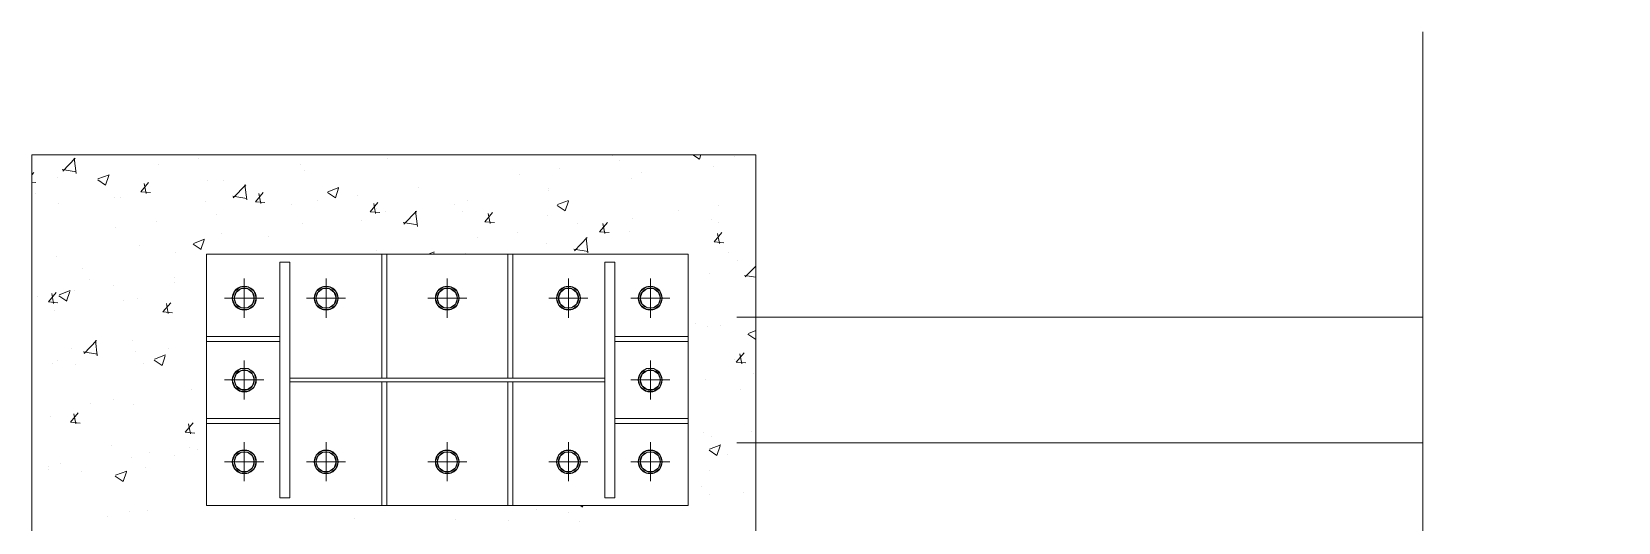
# Model space of a CAD drawing. Header units: millimetres. Extents: x 51.5 to 74.8, y 0.8 to 17.2.
# Drawn here: x 54.21 to 55.199, y 5.158 to 5.464 of the extents above; entities that cross this region are included whole.
import ezdxf

# ---------------------------------------------------------------- set-up
doc = ezdxf.new("R2010")
doc.units = ezdxf.units.MM
doc.layers.add('PDF_Geomertry', color=7, linetype='Continuous')

msp = doc.modelspace()

# ---------------------------------------------------------------- linework, layer by layer
at = {"layer": 'PDF_Geomertry', "lineweight": 0}
for points in [[(55.07718, 5.46384), (55.07718, 3.8312), (55.19913, 3.8312), (54.94454, 3.72439), (55.09024, 3.72439), (55.09024, 1.3412)], [(54.2294, 5.37689), (54.23704, 5.38495)], [(54.2376, 5.37536), (54.23649, 5.38495)], [(54.23746, 5.38272), (54.23746, 5.38272)], [(54.26649, 5.38717), (54.26649, 5.38717)], [(54.28871, 5.3812), (54.28871, 5.3812)], [(54.30163, 5.38717), (54.30163, 5.38717)], [(54.31371, 5.38453), (54.31371, 5.38453)], [(54.37065, 5.38717), (54.37065, 5.38717)], [(54.3926, 5.38717), (54.3926, 5.38717)], [(54.43163, 5.38495), (54.43163, 5.38495)], [(54.56065, 5.38717), (54.56065, 5.38717)], [(54.57149, 5.38717), (54.57149, 5.38717)], [(54.57232, 5.38661), (54.57232, 5.38661)], [(54.57649, 5.38328), (54.57649, 5.38328)], [(54.60663, 5.38717), (54.60663, 5.38717)], [(54.62107, 5.38717), (54.62107, 5.38717)], [(54.62204, 5.38717), (54.62621, 5.38439), (54.62718, 5.38717)], [(54.62551, 5.38439), (54.62551, 5.38439)], [(54.64829, 5.38578), (54.64829, 5.38578)], [(54.20996, 5.3762), (54.20996, 5.3762)], [(54.20996, 5.37453), (54.21135, 5.37606)], [(54.22579, 5.37286), (54.22579, 5.37286)], [(54.22885, 5.37786), (54.23774, 5.37647)], [(54.25107, 5.37147), (54.25593, 5.36814), (54.25801, 5.37425)], [(54.25121, 5.37203), (54.25815, 5.37467)], [(54.37774, 5.38078), (54.37774, 5.38078)], [(54.37982, 5.37745), (54.37982, 5.37745)], [(54.51385, 5.37495), (54.51385, 5.37495)], [(54.53885, 5.37828), (54.53885, 5.37828)], [(54.58371, 5.37258), (54.58371, 5.37258)], [(54.5901, 5.37578), (54.5901, 5.37578)], [(54.63496, 5.37967), (54.63496, 5.37967)], [(54.20996, 5.37078), (54.20996, 5.37078)], [(54.20996, 5.37009), (54.21246, 5.36981)], [(54.21218, 5.36286), (54.21218, 5.36286)], [(54.28399, 5.36356), (54.27801, 5.36411), (54.28274, 5.36981)], [(54.27829, 5.36397), (54.27829, 5.36397)], [(54.28121, 5.363), (54.2801, 5.36925)], [(54.31954, 5.37078), (54.31954, 5.37078)], [(54.32954, 5.37106), (54.32954, 5.37106)], [(54.33524, 5.36134), (54.34413, 5.35995)], [(54.33565, 5.36036), (54.34343, 5.36842)], [(54.34399, 5.35897), (54.34288, 5.36842)], [(54.35538, 5.35731), (54.34954, 5.35786), (54.35426, 5.36356)], [(54.35274, 5.35675), (54.35163, 5.363)], [(54.39426, 5.36356), (54.39926, 5.36022), (54.40121, 5.3662)], [(54.39454, 5.36397), (54.40149, 5.36675)], [(54.41315, 5.36175), (54.41315, 5.36175)], [(54.45093, 5.36675), (54.45093, 5.36675)], [(54.5319, 5.36509), (54.5319, 5.36509)], [(54.53204, 5.36592), (54.53204, 5.36592)], [(54.66135, 5.36161), (54.66135, 5.36161)], [(54.22649, 5.35661), (54.22649, 5.35661)], [(54.26135, 5.36078), (54.26135, 5.36078)], [(54.26538, 5.36064), (54.26538, 5.36064)], [(54.31857, 5.35828), (54.31857, 5.35828)], [(54.3719, 5.35606), (54.3719, 5.35606)], [(54.38815, 5.35842), (54.38815, 5.35842)], [(54.4269, 5.35106), (54.42093, 5.35161), (54.42579, 5.35731)], [(54.42426, 5.3505), (54.42315, 5.35675)], [(54.4251, 5.35383), (54.4251, 5.35383)], [(54.43038, 5.35175), (54.43038, 5.35175)], [(54.44204, 5.34384), (54.44982, 5.35189)], [(54.45038, 5.34245), (54.44926, 5.35189)], [(54.47385, 5.35592), (54.47385, 5.35592)], [(54.47829, 5.35161), (54.47829, 5.35161)], [(54.48163, 5.3587), (54.48163, 5.3587)], [(54.5376, 5.3555), (54.54246, 5.35217), (54.54454, 5.35828)], [(54.53774, 5.35606), (54.54468, 5.3587)], [(54.61329, 5.35217), (54.61329, 5.35217)], [(54.63829, 5.3555), (54.63829, 5.3555)], [(54.20996, 5.34384), (54.20996, 5.34384)], [(54.26246, 5.34189), (54.26246, 5.34189)], [(54.28746, 5.34522), (54.28746, 5.34522)], [(54.32524, 5.35009), (54.32524, 5.35009)], [(54.37857, 5.34425), (54.37857, 5.34425)], [(54.41579, 5.34592), (54.41579, 5.34592)], [(54.44163, 5.34481), (54.45051, 5.34342)], [(54.49843, 5.34481), (54.49246, 5.34536), (54.49732, 5.35106)], [(54.49579, 5.34425), (54.49454, 5.3505)], [(54.53149, 5.34939), (54.53149, 5.34939)], [(54.55038, 5.34397), (54.55038, 5.34397)], [(54.56996, 5.33856), (54.56399, 5.33911), (54.56885, 5.34481)], [(54.56732, 5.338), (54.56607, 5.34425)], [(54.58468, 5.34717), (54.58468, 5.34717)], [(54.63371, 5.34647), (54.63371, 5.34647)], [(54.63788, 5.34481), (54.63788, 5.34481)], [(54.31079, 5.33189), (54.31774, 5.33453)], [(54.31538, 5.328), (54.31746, 5.33411)], [(54.32829, 5.33786), (54.32829, 5.33786)], [(54.3576, 5.33592), (54.3576, 5.33592)], [(54.4876, 5.33564), (54.4876, 5.33564)], [(54.5126, 5.33897), (54.5126, 5.33897)], [(54.53065, 5.33189), (54.53065, 5.33189)], [(54.54843, 5.32731), (54.55621, 5.3355)], [(54.55676, 5.32592), (54.55565, 5.33536)], [(54.58246, 5.33939), (54.58246, 5.33939)], [(54.64149, 5.33231), (54.63551, 5.33286), (54.64024, 5.33856)], [(54.63871, 5.33175), (54.6376, 5.338)], [(54.22538, 5.32342), (54.22538, 5.32342)], [(54.27704, 5.33078), (54.27704, 5.33078)], [(54.29954, 5.32592), (54.29954, 5.32592)], [(54.31051, 5.33133), (54.31551, 5.328)], [(54.35385, 5.32522), (54.35385, 5.32522)], [(54.40801, 5.32522), (54.40801, 5.32522)], [(54.42468, 5.32731), (54.42468, 5.32731)], [(54.45732, 5.32522), (54.46093, 5.32661)], [(54.46038, 5.32522), (54.46079, 5.32606)], [(54.48038, 5.3255), (54.48038, 5.3255)], [(54.5219, 5.32522), (54.5219, 5.32522)], [(54.54801, 5.32828), (54.5569, 5.32689)], [(54.64413, 5.32634), (54.64413, 5.32634)], [(54.66135, 5.32272), (54.66135, 5.32272)], [(54.24135, 5.31592), (54.24135, 5.31592)], [(54.31899, 5.31342), (54.31899, 5.31342)], [(54.61913, 5.31717), (54.61913, 5.31717)], [(54.63246, 5.31328), (54.63246, 5.31328)], [(54.64982, 5.3212), (54.64982, 5.3212)], [(54.65482, 5.31092), (54.66135, 5.31759)], [(54.20996, 5.31161), (54.20996, 5.31161)], [(54.22704, 5.29981), (54.23399, 5.30245)], [(54.23635, 5.30259), (54.23635, 5.30259)], [(54.24593, 5.30967), (54.24593, 5.30967)], [(54.26121, 5.30592), (54.26121, 5.30592)], [(54.29899, 5.31078), (54.29899, 5.31078)], [(54.29926, 5.30745), (54.29926, 5.30745)], [(54.34246, 5.2855), (54.34246, 5.30995)], [(54.39343, 5.2855), (54.39343, 5.30995)], [(54.46899, 5.2855), (54.46899, 5.30995)], [(54.54454, 5.2855), (54.54454, 5.30995)], [(54.59565, 5.2855), (54.59565, 5.30995)], [(54.6544, 5.31175), (54.66135, 5.31078)], [(54.20996, 5.30092), (54.20996, 5.30092)], [(54.21385, 5.29856), (54.21385, 5.29856)], [(54.22621, 5.29481), (54.22038, 5.29536), (54.2251, 5.3012)], [(54.22357, 5.29439), (54.22246, 5.30064)], [(54.22676, 5.29925), (54.23176, 5.29592)], [(54.23163, 5.29592), (54.23371, 5.30189)], [(54.26704, 5.2962), (54.26704, 5.2962)], [(54.27593, 5.29772), (54.27593, 5.29772)], [(54.29774, 5.28856), (54.29176, 5.28911), (54.29663, 5.29481)], [(54.2951, 5.28814), (54.29399, 5.29439)], [(54.33024, 5.29772), (54.35468, 5.29772)], [(54.38135, 5.29772), (54.40565, 5.29772)], [(54.48121, 5.29772), (54.4569, 5.29772)], [(54.55676, 5.29772), (54.53246, 5.29772)], [(54.60774, 5.29772), (54.58343, 5.29772)], [(54.61913, 5.29356), (54.61913, 5.29356)], [(54.22413, 5.29022), (54.22413, 5.29022)], [(55.07718, 5.28592), (54.64954, 5.28592)], [(54.66135, 5.28675), (54.66135, 5.28675)], [(54.20996, 5.27939), (54.20996, 5.27939)], [(54.31899, 5.27758), (54.31899, 5.27758)], [(54.61913, 5.2812), (54.61913, 5.2812)], [(54.62357, 5.28189), (54.62357, 5.28189)], [(54.63121, 5.28009), (54.63121, 5.28009)], [(54.63954, 5.2805), (54.63954, 5.2805)], [(54.65649, 5.27522), (54.66135, 5.27203)], [(54.65676, 5.27578), (54.66135, 5.27758)], [(54.2101, 5.26328), (54.2101, 5.26328)], [(54.23496, 5.26647), (54.23496, 5.26647)], [(54.24204, 5.26425), (54.25093, 5.26286)], [(54.2426, 5.26328), (54.25038, 5.27134)], [(54.25079, 5.26175), (54.24968, 5.27134)], [(54.27274, 5.27147), (54.27274, 5.27147)], [(54.27468, 5.26453), (54.27468, 5.26453)], [(54.29538, 5.26647), (54.29538, 5.26647)], [(54.31899, 5.26314), (54.31899, 5.26314)], [(54.65524, 5.25731), (54.64926, 5.25786), (54.65413, 5.26356)], [(54.6526, 5.25675), (54.65149, 5.263)], [(54.66135, 5.26661), (54.66135, 5.26661)], [(54.22288, 5.25703), (54.22288, 5.25703)], [(54.22621, 5.25897), (54.22621, 5.25897)], [(54.23718, 5.25647), (54.23718, 5.25647)], [(54.2794, 5.25675), (54.2794, 5.25675)], [(54.28621, 5.25911), (54.29121, 5.25578), (54.29315, 5.26175)], [(54.28649, 5.25967), (54.29343, 5.26231)], [(54.34246, 5.25884), (54.34246, 5.23453)], [(54.59565, 5.25884), (54.59565, 5.23453)], [(54.64801, 5.25953), (54.64801, 5.25953)], [(54.20996, 5.24717), (54.20996, 5.24717)], [(54.33024, 5.24675), (54.35468, 5.24675)], [(54.60774, 5.24675), (54.58343, 5.24675)], [(54.6301, 5.24689), (54.6301, 5.24689)], [(54.66024, 5.25078), (54.66024, 5.25078)], [(54.26107, 5.23467), (54.26107, 5.23467)], [(54.30954, 5.2405), (54.30954, 5.2405)], [(54.6519, 5.24106), (54.6519, 5.24106)], [(54.20996, 5.22745), (54.20996, 5.22745)], [(54.22163, 5.22384), (54.22163, 5.22384)], [(54.2401, 5.21981), (54.23413, 5.22036), (54.23899, 5.2262)], [(54.23746, 5.21939), (54.23621, 5.22564)], [(54.24649, 5.23217), (54.24649, 5.23217)], [(54.27343, 5.23134), (54.27343, 5.23134)], [(54.20996, 5.21481), (54.20996, 5.21481)], [(54.31163, 5.21356), (54.30565, 5.21411), (54.31051, 5.21995)], [(54.30899, 5.21314), (54.30774, 5.21939)], [(54.62885, 5.2137), (54.62885, 5.2137)], [(54.65899, 5.21481), (54.65899, 5.21481)], [(54.20996, 5.20592), (54.20996, 5.20592)], [(54.25996, 5.20578), (54.25996, 5.20578)], [(54.30829, 5.20439), (54.30829, 5.20439)], [(54.31315, 5.20356), (54.31315, 5.20356)], [(54.34246, 5.20786), (54.34246, 5.18356)], [(54.39343, 5.20786), (54.39343, 5.18356)], [(54.46899, 5.20786), (54.46899, 5.18356)], [(54.54454, 5.20786), (54.54454, 5.18356)], [(54.59565, 5.20786), (54.59565, 5.18356)], [(54.63232, 5.203), (54.63718, 5.19967), (54.63926, 5.20564)], [(54.63246, 5.20356), (54.63954, 5.2062)], [(54.63399, 5.21147), (54.63399, 5.21147)], [(55.07718, 5.20745), (54.64954, 5.20745)], [(54.22774, 5.19467), (54.22774, 5.19467)], [(54.27218, 5.19814), (54.27218, 5.19814)], [(54.28329, 5.2012), (54.28329, 5.2012)], [(54.29913, 5.19967), (54.29913, 5.19967)], [(54.33024, 5.19564), (54.35468, 5.19564)], [(54.38135, 5.19564), (54.40565, 5.19564)], [(54.48121, 5.19564), (54.4569, 5.19564)], [(54.55676, 5.19564), (54.53246, 5.19564)], [(54.60774, 5.19564), (54.58343, 5.19564)], [(54.64385, 5.20009), (54.64385, 5.20009)], [(54.20996, 5.19147), (54.20996, 5.19147)], [(54.22038, 5.19286), (54.22038, 5.19286)], [(54.22051, 5.19064), (54.22051, 5.19064)], [(54.24107, 5.18981), (54.24107, 5.18981)], [(54.26204, 5.18675), (54.2669, 5.18342), (54.26899, 5.18953)], [(54.26218, 5.18731), (54.26926, 5.18995)], [(54.28093, 5.19245), (54.28093, 5.19245)], [(54.63246, 5.19009), (54.63246, 5.19009)], [(54.20996, 5.18259), (54.20996, 5.18259)], [(54.6276, 5.1805), (54.6276, 5.1805)], [(54.63274, 5.1755), (54.63274, 5.1755)], [(54.65343, 5.17661), (54.65343, 5.17661)], [(54.27107, 5.16495), (54.27107, 5.16495)], [(54.28204, 5.16509), (54.28204, 5.16509)], [(54.40163, 5.16842), (54.40163, 5.16842)], [(54.47135, 5.16842), (54.47135, 5.16842)], [(54.52468, 5.16606), (54.52468, 5.16606)], [(54.52774, 5.16842), (54.52774, 5.16842)], [(54.54038, 5.16842), (54.54038, 5.16842)], [(54.54482, 5.16384), (54.54482, 5.16384)], [(54.55218, 5.16842), (54.55343, 5.16745)], [(54.55343, 5.16759), (54.55371, 5.16842)], [(54.56982, 5.16842), (54.56982, 5.16842)], [(54.57926, 5.16842), (54.57926, 5.16842)], [(54.6094, 5.16842), (54.6094, 5.16842)], [(54.60968, 5.16828), (54.60968, 5.16828)], [(54.66135, 5.17161), (54.66135, 5.17161)], [(54.25704, 5.16189), (54.25704, 5.16189)], [(54.41135, 5.16022), (54.41135, 5.16022)], [(54.47426, 5.15967), (54.47426, 5.15967)], [(54.50704, 5.15884), (54.50704, 5.15884)], [(54.55149, 5.15828), (54.55149, 5.15828)]]:
    msp.add_lwpolyline(points, dxfattribs=at)
for points in [[(54.20996, 5.15175), (54.20996, 5.38717), (54.66135, 5.38717), (54.66135, 4.9162), (54.32774, 4.9162), (54.32774, 5.15175), (54.20996, 5.15175), (54.20996, 5.15175)], [(54.22371, 5.38717), (54.22371, 5.38717), (54.22371, 5.38717)], [(54.2244, 5.38717), (54.2244, 5.38717), (54.2244, 5.38717)], [(54.2326, 5.38717), (54.2326, 5.38717), (54.2326, 5.38717), (54.2326, 5.38717)], [(54.27329, 5.38717), (54.27329, 5.38717), (54.27329, 5.38717)], [(54.32301, 5.38717), (54.32301, 5.38717), (54.32301, 5.38717)], [(54.33426, 5.38717), (54.33426, 5.38717), (54.33426, 5.38717)], [(54.35051, 5.38717), (54.35051, 5.38717), (54.35051, 5.38717)], [(54.37274, 5.38717), (54.37274, 5.38717), (54.37274, 5.38717)], [(54.42246, 5.38717), (54.42246, 5.38717), (54.42246, 5.38717)], [(54.43968, 5.38717), (54.43968, 5.38717), (54.43968, 5.38717)], [(54.47204, 5.38717), (54.47204, 5.38717), (54.47204, 5.38717)], [(54.50871, 5.38717), (54.50871, 5.38717), (54.50871, 5.38717)], [(54.51871, 5.38717), (54.51871, 5.38717), (54.51871, 5.38717)], [(54.52176, 5.38717), (54.52176, 5.38717), (54.52176, 5.38717)], [(54.57774, 5.38717), (54.57774, 5.38717), (54.57774, 5.38717)], [(54.64482, 5.38717), (54.64482, 5.38717), (54.64482, 5.38717)], [(54.64676, 5.38717), (54.64676, 5.38717), (54.64676, 5.38717)], [(54.20996, 5.36425), (54.20996, 5.36425), (54.20996, 5.36425)], [(54.66135, 5.36772), (54.66135, 5.36772), (54.66135, 5.36772)], [(54.66135, 5.35856), (54.66135, 5.35856), (54.66135, 5.35856)], [(54.20996, 5.34467), (54.20996, 5.34467), (54.20996, 5.34467)], [(54.20996, 5.33495), (54.20996, 5.33495), (54.20996, 5.33495)], [(54.20996, 5.33259), (54.20996, 5.33259), (54.20996, 5.33259), (54.20996, 5.33259)], [(54.66135, 5.33536), (54.66135, 5.33536), (54.66135, 5.33536)], [(54.31899, 5.16842), (54.61913, 5.16842), (54.61913, 5.32522), (54.31899, 5.32522), (54.31899, 5.16842)], [(54.39579, 5.32522), (54.39579, 5.32522), (54.39579, 5.32522)], [(54.43135, 5.24786), (54.43135, 5.32522), (54.42815, 5.32522), (54.42815, 5.24786), (54.43135, 5.24786)], [(54.43788, 5.32522), (54.43788, 5.32522), (54.43788, 5.32522), (54.43788, 5.32522)], [(54.47982, 5.32522), (54.47982, 5.32522), (54.47982, 5.32522), (54.47982, 5.32522)], [(54.50676, 5.24786), (54.50676, 5.32522), (54.50982, 5.32522), (54.50982, 5.24786), (54.50676, 5.24786)], [(54.56399, 5.32522), (54.56399, 5.32522), (54.56399, 5.32522)], [(54.60593, 5.32522), (54.60593, 5.32522), (54.60593, 5.32522), (54.60593, 5.32522)], [(54.61913, 5.32509), (54.61913, 5.32509), (54.61913, 5.32509), (54.61913, 5.32509)], [(54.36468, 5.21967), (54.36468, 5.17314), (54.37093, 5.17314), (54.37093, 5.2455), (54.56718, 5.2455), (54.56718, 5.17314), (54.57343, 5.17314), (54.57343, 5.32022), (54.56718, 5.32022), (54.56718, 5.24786), (54.37093, 5.24786), (54.37093, 5.32022), (54.36468, 5.32022), (54.36468, 5.21967)], [(54.37093, 5.17314), (54.36468, 5.17314), (54.36468, 5.32022), (54.37093, 5.32022), (54.37093, 5.17314)], [(54.56718, 5.17314), (54.57343, 5.17314), (54.57343, 5.32022), (54.56718, 5.32022), (54.56718, 5.17314)], [(54.33496, 5.29772), (54.33649, 5.29328), (54.3401, 5.29064), (54.34482, 5.29064), (54.34857, 5.29328), (54.34996, 5.29772), (54.34857, 5.30203), (54.34482, 5.30481), (54.3401, 5.30481), (54.33649, 5.30203), (54.33496, 5.29772)], [(54.33621, 5.29772), (54.33746, 5.29397), (54.34051, 5.29175), (54.3444, 5.29175), (54.3476, 5.29397), (54.34871, 5.29772), (54.3476, 5.30134), (54.3444, 5.3037), (54.34051, 5.3037), (54.33746, 5.30134), (54.33621, 5.29772)], [(54.38607, 5.29772), (54.38746, 5.29328), (54.39121, 5.29064), (54.39579, 5.29064), (54.39954, 5.29328), (54.40093, 5.29772), (54.39954, 5.30203), (54.39579, 5.30481), (54.39121, 5.30481), (54.38746, 5.30203), (54.38607, 5.29772)], [(54.38718, 5.29772), (54.38843, 5.29397), (54.39149, 5.29175), (54.39538, 5.29175), (54.39857, 5.29397), (54.39982, 5.29772), (54.39857, 5.30134), (54.39538, 5.3037), (54.39149, 5.3037), (54.38843, 5.30134), (54.38718, 5.29772)], [(54.46163, 5.29772), (54.46301, 5.29328), (54.46676, 5.29064), (54.47135, 5.29064), (54.4751, 5.29328), (54.47649, 5.29772), (54.4751, 5.30203), (54.47135, 5.30481), (54.46676, 5.30481), (54.46301, 5.30203), (54.46163, 5.29772)], [(54.46274, 5.29772), (54.46399, 5.29397), (54.46704, 5.29175), (54.47093, 5.29175), (54.47413, 5.29397), (54.47538, 5.29772), (54.47413, 5.30134), (54.47093, 5.3037), (54.46704, 5.3037), (54.46399, 5.30134), (54.46274, 5.29772)], [(54.53718, 5.29772), (54.53857, 5.29328), (54.54232, 5.29064), (54.5469, 5.29064), (54.55065, 5.29328), (54.55204, 5.29772), (54.55065, 5.30203), (54.5469, 5.30481), (54.54232, 5.30481), (54.53857, 5.30203), (54.53718, 5.29772)], [(54.53829, 5.29772), (54.53954, 5.29397), (54.5426, 5.29175), (54.54649, 5.29175), (54.54968, 5.29397), (54.55093, 5.29772), (54.54968, 5.30134), (54.54649, 5.3037), (54.5426, 5.3037), (54.53954, 5.30134), (54.53829, 5.29772)], [(54.58815, 5.29772), (54.58954, 5.29328), (54.59329, 5.29064), (54.59788, 5.29064), (54.60163, 5.29328), (54.60301, 5.29772), (54.60163, 5.30203), (54.59788, 5.30481), (54.59329, 5.30481), (54.58954, 5.30203), (54.58815, 5.29772)], [(54.58926, 5.29772), (54.59051, 5.29397), (54.59371, 5.29175), (54.5976, 5.29175), (54.60065, 5.29397), (54.6019, 5.29772), (54.60065, 5.30134), (54.5976, 5.3037), (54.59371, 5.3037), (54.59051, 5.30134), (54.58926, 5.29772)], [(54.61913, 5.303), (54.61913, 5.303), (54.61913, 5.303), (54.61913, 5.303)], [(54.66135, 5.31064), (54.66135, 5.31064), (54.66135, 5.31064)], [(54.66135, 5.30314), (54.66135, 5.30314), (54.66135, 5.30314)], [(54.20996, 5.29911), (54.20996, 5.29911), (54.20996, 5.29911)], [(54.31899, 5.29481), (54.31899, 5.29481), (54.31899, 5.29481)], [(54.61913, 5.28606), (54.61913, 5.28606), (54.61913, 5.28606)], [(54.20996, 5.28147), (54.20996, 5.28147), (54.20996, 5.28147), (54.20996, 5.28147)], [(54.31899, 5.27064), (54.36468, 5.27064), (54.36468, 5.27384), (54.31899, 5.27384), (54.31899, 5.27064)], [(54.61913, 5.27064), (54.57343, 5.27064), (54.57343, 5.27384), (54.61913, 5.27384), (54.61913, 5.27064)], [(54.20996, 5.26925), (54.20996, 5.26925), (54.20996, 5.26925)], [(54.20996, 5.26328), (54.20996, 5.26328), (54.20996, 5.26328)], [(54.61913, 5.27078), (54.61913, 5.27078), (54.61913, 5.27078), (54.61913, 5.27078)], [(54.66135, 5.27092), (54.66135, 5.27092), (54.66135, 5.27092)], [(54.33496, 5.24675), (54.33649, 5.24231), (54.3401, 5.23967), (54.34482, 5.23967), (54.34857, 5.24231), (54.34996, 5.24675), (54.34857, 5.25106), (54.34482, 5.25384), (54.3401, 5.25384), (54.33649, 5.25106), (54.33496, 5.24675)], [(54.33621, 5.24675), (54.33746, 5.243), (54.34051, 5.24078), (54.3444, 5.24078), (54.3476, 5.243), (54.34871, 5.24675), (54.3476, 5.25036), (54.3444, 5.25272), (54.34051, 5.25272), (54.33746, 5.25036), (54.33621, 5.24675)], [(54.58815, 5.24675), (54.58954, 5.24231), (54.59329, 5.23967), (54.59788, 5.23967), (54.60163, 5.24231), (54.60301, 5.24675), (54.60163, 5.25106), (54.59788, 5.25384), (54.59329, 5.25384), (54.58954, 5.25106), (54.58815, 5.24675)], [(54.58926, 5.24675), (54.59051, 5.243), (54.59371, 5.24078), (54.5976, 5.24078), (54.60065, 5.243), (54.6019, 5.24675), (54.60065, 5.25036), (54.5976, 5.25272), (54.59371, 5.25272), (54.59051, 5.25036), (54.58926, 5.24675)], [(54.61913, 5.26189), (54.61913, 5.26189), (54.61913, 5.26189)], [(54.31899, 5.24495), (54.31899, 5.24495), (54.31899, 5.24495)], [(54.37093, 5.2455), (54.56718, 5.2455), (54.56718, 5.24786), (54.37093, 5.24786), (54.37093, 5.2455)], [(54.43135, 5.2455), (54.43135, 5.16842), (54.42815, 5.16842), (54.42815, 5.2455), (54.43135, 5.2455)], [(54.50676, 5.2455), (54.50676, 5.16842), (54.50982, 5.16842), (54.50982, 5.2455), (54.50676, 5.2455)], [(54.61913, 5.24536), (54.61913, 5.24536), (54.61913, 5.24536)], [(54.20996, 5.23758), (54.20996, 5.23758), (54.20996, 5.23758), (54.20996, 5.23758)], [(54.61913, 5.23856), (54.61913, 5.23856), (54.61913, 5.23856), (54.61913, 5.23856)], [(54.66135, 5.2387), (54.66135, 5.2387), (54.66135, 5.2387)], [(54.61913, 5.23022), (54.61913, 5.23022), (54.61913, 5.23022), (54.61913, 5.23022)], [(54.20996, 5.21814), (54.20996, 5.21814), (54.20996, 5.21814)], [(54.31899, 5.22272), (54.36468, 5.22272), (54.36468, 5.21967), (54.31899, 5.21967), (54.31899, 5.22272)], [(54.61913, 5.22272), (54.57343, 5.22272), (54.57343, 5.21967), (54.61913, 5.21967), (54.61913, 5.22272)], [(54.61913, 5.22272), (54.61913, 5.22272), (54.61913, 5.22272), (54.61913, 5.22272)], [(54.66135, 5.21508), (54.66135, 5.21508), (54.66135, 5.21508)], [(54.31899, 5.20592), (54.31899, 5.20592), (54.31899, 5.20592)], [(54.61913, 5.20953), (54.61913, 5.20953), (54.61913, 5.20953)], [(54.61913, 5.20633), (54.61913, 5.20633), (54.61913, 5.20633), (54.61913, 5.20633)], [(54.66135, 5.20633), (54.66135, 5.20633), (54.66135, 5.20633)], [(54.31899, 5.19995), (54.31899, 5.19995), (54.31899, 5.19995)], [(54.33496, 5.19564), (54.33649, 5.19134), (54.3401, 5.18856), (54.34482, 5.18856), (54.34857, 5.19134), (54.34996, 5.19564), (54.34857, 5.20009), (54.34482, 5.20272), (54.3401, 5.20272), (54.33649, 5.20009), (54.33496, 5.19564)], [(54.33621, 5.19564), (54.33746, 5.19203), (54.34051, 5.18967), (54.3444, 5.18967), (54.3476, 5.19203), (54.34871, 5.19564), (54.3476, 5.19939), (54.3444, 5.20161), (54.34051, 5.20161), (54.33746, 5.19939), (54.33621, 5.19564)], [(54.38607, 5.19564), (54.38746, 5.19134), (54.39121, 5.18856), (54.39579, 5.18856), (54.39954, 5.19134), (54.40093, 5.19564), (54.39954, 5.20009), (54.39579, 5.20272), (54.39121, 5.20272), (54.38746, 5.20009), (54.38607, 5.19564)], [(54.38718, 5.19564), (54.38843, 5.19203), (54.39149, 5.18967), (54.39538, 5.18967), (54.39857, 5.19203), (54.39982, 5.19564), (54.39857, 5.19939), (54.39538, 5.20161), (54.39149, 5.20161), (54.38843, 5.19939), (54.38718, 5.19564)], [(54.46163, 5.19564), (54.46301, 5.19134), (54.46676, 5.18856), (54.47135, 5.18856), (54.4751, 5.19134), (54.47649, 5.19564), (54.4751, 5.20009), (54.47135, 5.20272), (54.46676, 5.20272), (54.46301, 5.20009), (54.46163, 5.19564)], [(54.46274, 5.19564), (54.46399, 5.19203), (54.46704, 5.18967), (54.47093, 5.18967), (54.47413, 5.19203), (54.47538, 5.19564), (54.47413, 5.19939), (54.47093, 5.20161), (54.46704, 5.20161), (54.46399, 5.19939), (54.46274, 5.19564)], [(54.53718, 5.19564), (54.53857, 5.19134), (54.54232, 5.18856), (54.5469, 5.18856), (54.55065, 5.19134), (54.55204, 5.19564), (54.55065, 5.20009), (54.5469, 5.20272), (54.54232, 5.20272), (54.53857, 5.20009), (54.53718, 5.19564)], [(54.53829, 5.19564), (54.53954, 5.19203), (54.5426, 5.18967), (54.54649, 5.18967), (54.54968, 5.19203), (54.55093, 5.19564), (54.54968, 5.19939), (54.54649, 5.20161), (54.5426, 5.20161), (54.53954, 5.19939), (54.53829, 5.19564)], [(54.58815, 5.19564), (54.58954, 5.19134), (54.59329, 5.18856), (54.59788, 5.18856), (54.60163, 5.19134), (54.60301, 5.19564), (54.60163, 5.20009), (54.59788, 5.20272), (54.59329, 5.20272), (54.58954, 5.20009), (54.58815, 5.19564)], [(54.58926, 5.19564), (54.59051, 5.19203), (54.59371, 5.18967), (54.5976, 5.18967), (54.60065, 5.19203), (54.6019, 5.19564), (54.60065, 5.19939), (54.5976, 5.20161), (54.59371, 5.20161), (54.59051, 5.19939), (54.58926, 5.19564)], [(54.61913, 5.19856), (54.61913, 5.19856), (54.61913, 5.19856), (54.61913, 5.19856)], [(54.66135, 5.18411), (54.66135, 5.18411), (54.66135, 5.18411)], [(54.20996, 5.17425), (54.20996, 5.17425), (54.20996, 5.17425)], [(54.61913, 5.17397), (54.61913, 5.17397), (54.61913, 5.17397), (54.61913, 5.17397)], [(54.61913, 5.1737), (54.61913, 5.1737), (54.61913, 5.1737), (54.61913, 5.1737)], [(54.66135, 5.17925), (54.66135, 5.17925), (54.66135, 5.17925)], [(54.66135, 5.17411), (54.66135, 5.17411), (54.66135, 5.17411)], [(54.31899, 5.16995), (54.31899, 5.16995), (54.31899, 5.16995)], [(54.33343, 5.16842), (54.33343, 5.16842), (54.33343, 5.16842), (54.33343, 5.16842)], [(54.35968, 5.16842), (54.35968, 5.16842), (54.35968, 5.16842)], [(54.36829, 5.16842), (54.36829, 5.16842), (54.36829, 5.16842)], [(54.40232, 5.16842), (54.40232, 5.16842), (54.40232, 5.16842), (54.40232, 5.16842)], [(54.41801, 5.16842), (54.41801, 5.16842), (54.41801, 5.16842)], [(54.46774, 5.16842), (54.46774, 5.16842), (54.46774, 5.16842)], [(54.48579, 5.16842), (54.48579, 5.16842), (54.48579, 5.16842)], [(54.51746, 5.16842), (54.51746, 5.16842), (54.51746, 5.16842)], [(54.56704, 5.16842), (54.56704, 5.16842), (54.56704, 5.16842)], [(54.61676, 5.16842), (54.61676, 5.16842), (54.61676, 5.16842)]]:
    msp.add_lwpolyline(points, close=True, dxfattribs=at)
for centre, radius in [((54.34246, 5.29772), 0.0075), ((54.34246, 5.29772), 0.00625), ((54.34246, 5.19564), 0.00625)]:
    msp.add_circle(centre, radius, dxfattribs=at)
for points in [[(54.40093, 5.29772), (54.40093, 5.30189), (54.3976, 5.30522), (54.39343, 5.30522), (54.3894, 5.30522), (54.38607, 5.30189), (54.38607, 5.29772), (54.38607, 5.29356), (54.3894, 5.29022), (54.39343, 5.29022), (54.3976, 5.29022), (54.40093, 5.29356), (54.40093, 5.29772)], [(54.39982, 5.29772), (54.39982, 5.3012), (54.3969, 5.30397), (54.39343, 5.30397), (54.38996, 5.30397), (54.38718, 5.3012), (54.38718, 5.29772), (54.38718, 5.29425), (54.38996, 5.29147), (54.39343, 5.29147), (54.3969, 5.29147), (54.39982, 5.29425), (54.39982, 5.29772)], [(54.47649, 5.29772), (54.47649, 5.30189), (54.47315, 5.30522), (54.46899, 5.30522), (54.46496, 5.30522), (54.46163, 5.30189), (54.46163, 5.29772), (54.46163, 5.29356), (54.46496, 5.29022), (54.46899, 5.29022), (54.47315, 5.29022), (54.47649, 5.29356), (54.47649, 5.29772)], [(54.47538, 5.29772), (54.47538, 5.3012), (54.47246, 5.30397), (54.46899, 5.30397), (54.46551, 5.30397), (54.46274, 5.3012), (54.46274, 5.29772), (54.46274, 5.29425), (54.46551, 5.29147), (54.46899, 5.29147), (54.47246, 5.29147), (54.47538, 5.29425), (54.47538, 5.29772)], [(54.55204, 5.29772), (54.55204, 5.30189), (54.54871, 5.30522), (54.54454, 5.30522), (54.54051, 5.30522), (54.53718, 5.30189), (54.53718, 5.29772), (54.53718, 5.29356), (54.54051, 5.29022), (54.54454, 5.29022), (54.54871, 5.29022), (54.55204, 5.29356), (54.55204, 5.29772)], [(54.55093, 5.29772), (54.55093, 5.3012), (54.54801, 5.30397), (54.54454, 5.30397), (54.54107, 5.30397), (54.53829, 5.3012), (54.53829, 5.29772), (54.53829, 5.29425), (54.54107, 5.29147), (54.54454, 5.29147), (54.54801, 5.29147), (54.55093, 5.29425), (54.55093, 5.29772)], [(54.60301, 5.29772), (54.60301, 5.30189), (54.59968, 5.30522), (54.59565, 5.30522), (54.59149, 5.30522), (54.58815, 5.30189), (54.58815, 5.29772), (54.58815, 5.29356), (54.59149, 5.29022), (54.59565, 5.29022), (54.59968, 5.29022), (54.60301, 5.29356), (54.60301, 5.29772)], [(54.6019, 5.29772), (54.6019, 5.3012), (54.59913, 5.30397), (54.59565, 5.30397), (54.59218, 5.30397), (54.58926, 5.3012), (54.58926, 5.29772), (54.58926, 5.29425), (54.59218, 5.29147), (54.59565, 5.29147), (54.59913, 5.29147), (54.6019, 5.29425), (54.6019, 5.29772)], [(54.34996, 5.24675), (54.34996, 5.25078), (54.34663, 5.25411), (54.34246, 5.25411), (54.33829, 5.25411), (54.33496, 5.25078), (54.33496, 5.24675), (54.33496, 5.24258), (54.33829, 5.23925), (54.34246, 5.23925), (54.34663, 5.23925), (54.34996, 5.24258), (54.34996, 5.24675)], [(54.34871, 5.24675), (54.34871, 5.25022), (54.34593, 5.253), (54.34246, 5.253), (54.33899, 5.253), (54.33621, 5.25022), (54.33621, 5.24675), (54.33621, 5.24328), (54.33899, 5.24036), (54.34246, 5.24036), (54.34593, 5.24036), (54.34871, 5.24328), (54.34871, 5.24675)], [(54.60301, 5.24675), (54.60301, 5.25078), (54.59968, 5.25411), (54.59565, 5.25411), (54.59149, 5.25411), (54.58815, 5.25078), (54.58815, 5.24675), (54.58815, 5.24258), (54.59149, 5.23925), (54.59565, 5.23925), (54.59968, 5.23925), (54.60301, 5.24258), (54.60301, 5.24675)], [(54.6019, 5.24675), (54.6019, 5.25022), (54.59913, 5.253), (54.59565, 5.253), (54.59218, 5.253), (54.58926, 5.25022), (54.58926, 5.24675), (54.58926, 5.24328), (54.59218, 5.24036), (54.59565, 5.24036), (54.59913, 5.24036), (54.6019, 5.24328), (54.6019, 5.24675)], [(54.34996, 5.19564), (54.34996, 5.19981), (54.34663, 5.20314), (54.34246, 5.20314), (54.33829, 5.20314), (54.33496, 5.19981), (54.33496, 5.19564), (54.33496, 5.19161), (54.33829, 5.18828), (54.34246, 5.18828), (54.34663, 5.18828), (54.34996, 5.19161), (54.34996, 5.19564)], [(54.40093, 5.19564), (54.40093, 5.19981), (54.3976, 5.20314), (54.39343, 5.20314), (54.3894, 5.20314), (54.38607, 5.19981), (54.38607, 5.19564), (54.38607, 5.19161), (54.3894, 5.18828), (54.39343, 5.18828), (54.3976, 5.18828), (54.40093, 5.19161), (54.40093, 5.19564)], [(54.47649, 5.19564), (54.47649, 5.19981), (54.47315, 5.20314), (54.46899, 5.20314), (54.46496, 5.20314), (54.46163, 5.19981), (54.46163, 5.19564), (54.46163, 5.19161), (54.46496, 5.18828), (54.46899, 5.18828), (54.47315, 5.18828), (54.47649, 5.19161), (54.47649, 5.19564)], [(54.55204, 5.19564), (54.55204, 5.19981), (54.54871, 5.20314), (54.54454, 5.20314), (54.54051, 5.20314), (54.53718, 5.19981), (54.53718, 5.19564), (54.53718, 5.19161), (54.54051, 5.18828), (54.54454, 5.18828), (54.54871, 5.18828), (54.55204, 5.19161), (54.55204, 5.19564)], [(54.60301, 5.19564), (54.60301, 5.19981), (54.59968, 5.20314), (54.59565, 5.20314), (54.59149, 5.20314), (54.58815, 5.19981), (54.58815, 5.19564), (54.58815, 5.19161), (54.59149, 5.18828), (54.59565, 5.18828), (54.59968, 5.18828), (54.60301, 5.19161), (54.60301, 5.19564)], [(54.39982, 5.19564), (54.39982, 5.19911), (54.3969, 5.20189), (54.39343, 5.20189), (54.38996, 5.20189), (54.38718, 5.19911), (54.38718, 5.19564), (54.38718, 5.19217), (54.38996, 5.18939), (54.39343, 5.18939), (54.3969, 5.18939), (54.39982, 5.19217), (54.39982, 5.19564)], [(54.47538, 5.19564), (54.47538, 5.19911), (54.47246, 5.20189), (54.46899, 5.20189), (54.46551, 5.20189), (54.46274, 5.19911), (54.46274, 5.19564), (54.46274, 5.19217), (54.46551, 5.18939), (54.46899, 5.18939), (54.47246, 5.18939), (54.47538, 5.19217), (54.47538, 5.19564)], [(54.55093, 5.19564), (54.55093, 5.19911), (54.54801, 5.20189), (54.54454, 5.20189), (54.54107, 5.20189), (54.53829, 5.19911), (54.53829, 5.19564), (54.53829, 5.19217), (54.54107, 5.18939), (54.54454, 5.18939), (54.54801, 5.18939), (54.55093, 5.19217), (54.55093, 5.19564)], [(54.6019, 5.19564), (54.6019, 5.19911), (54.59913, 5.20189), (54.59565, 5.20189), (54.59218, 5.20189), (54.58926, 5.19911), (54.58926, 5.19564), (54.58926, 5.19217), (54.59218, 5.18939), (54.59565, 5.18939), (54.59913, 5.18939), (54.6019, 5.19217), (54.6019, 5.19564)]]:
    msp.add_open_spline(points, degree=3, knots=[0, 0, 0, 0, 1, 1, 1, 2, 2, 2, 3, 3, 3, 4, 4, 4, 4], dxfattribs=at)

doc.saveas('drawing.dxf')
